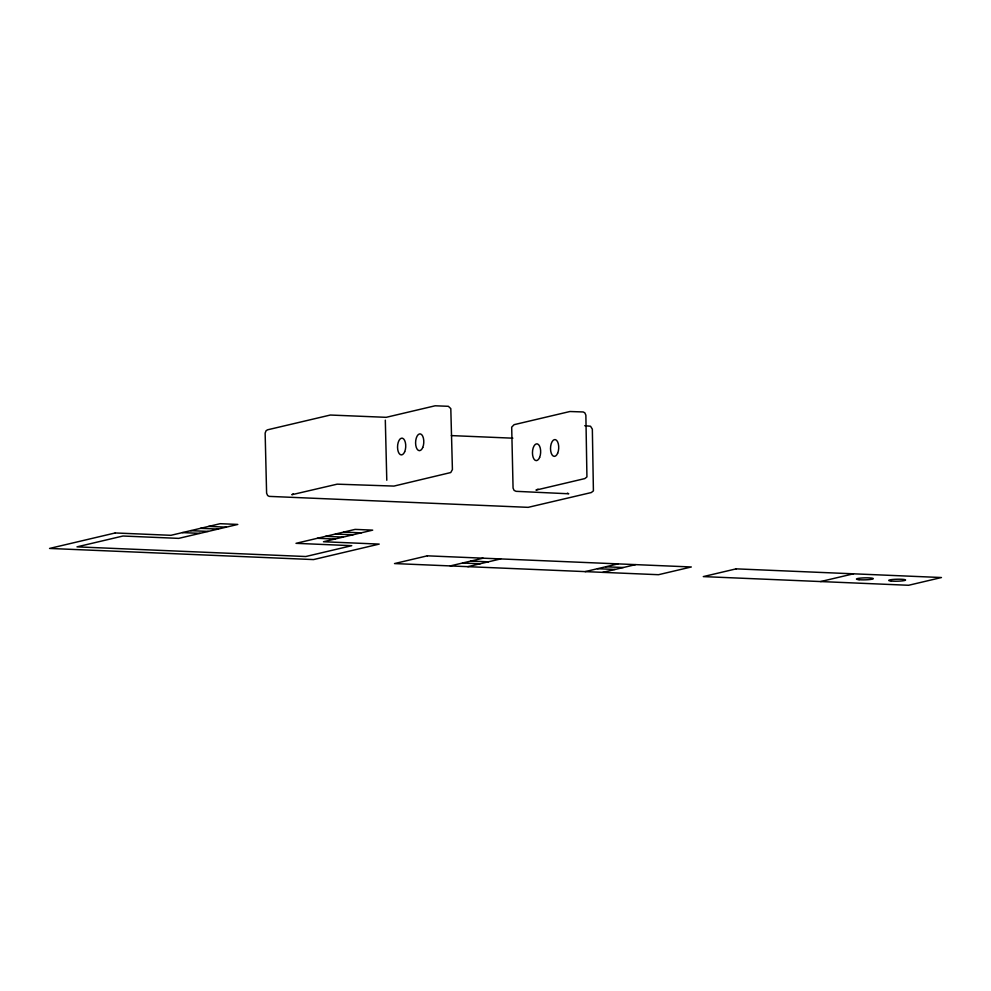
<?xml version="1.0" encoding="UTF-8"?>
<svg xmlns="http://www.w3.org/2000/svg" width="991" height="991" viewBox="0 0 991 991"><rect width="100%" height="100%" fill="white"/><g stroke="black" fill="none" stroke-linecap="round" stroke-linejoin="round"><path stroke-width="1.49" d="M293.262 493.865L291.825 494.72L337.175 484.165L393.947 486.085L450.756 472.546L452.416 469.548L450.806 408.614L448.341 406.298L435.148 405.79L386.193 417.322L330.35 415.031L267.57 429.809L266.059 430.738L265.142 433.117L266.604 493.196L267.644 495.537L269.205 496.38L528.166 507.342L591.293 492.552L593.411 490.892L592.345 429.14L590.537 426.241L584.752 425.709M538.026 489.12L535.995 490.099L584.814 478.591L586.932 476.931L585.867 415.167L584.826 412.838L583.179 411.959L569.936 411.513L514.118 424.668L511.69 427.146L513.065 488.08L514.106 490.421L516.088 491.325L568.723 493.778L567.409 493.122M450.236 565.923L483.075 558.181M467.839 566.666L500.666 558.924M585.161 571.621L618 563.879M602.763 572.364L635.59 564.622M820.622 581.556L853.462 573.814M451.351 435.594L512.855 438.183M208.692 526.407L226.295 527.15M343.617 532.105L361.22 532.848M200.492 528.339L218.082 529.083M335.416 534.038L353.007 534.781M190.644 530.668L208.234 531.411M325.556 536.354L343.159 537.097M182.431 532.601L200.033 533.344M317.355 538.299L334.958 539.042M470.762 561.079L488.365 561.823M605.687 566.778L623.277 567.521M462.549 563.024L480.152 563.755M597.474 568.71L615.077 569.453M385.313 420.172L386.787 480.251M115.216 532.96L49.55 548.444L313.528 559.581L379.194 544.096L323.462 541.743L372.703 530.135L355.112 529.392L296.012 543.328L351.743 545.682L305.773 556.521L77.001 546.859L122.958 536.02L178.69 538.373L237.79 524.437L220.188 523.694L170.935 535.313L115.216 532.96M427.344 555.827L394.517 563.569L658.495 574.706L691.322 566.976L427.344 555.827M736.14 568.859L703.3 576.601L908.623 585.272L941.45 577.53L736.14 568.859M859.048 579.71A8.411 0.991 -1.4 0 0 873.046 578.905A8.411 0.991 -1.4 0 0 862.628 577.951A8.411 0.991 -1.4 0 0 859.048 579.71M891.305 581.073A8.411 0.991 -1.4 0 0 905.316 580.268A8.411 0.991 -1.4 0 0 894.885 579.314A8.411 0.991 -1.4 0 0 891.305 581.073M404.687 451.747A8.411 4.1 -87.6 0 0 402.507 438.22A8.411 4.1 -87.6 0 0 397.738 449.629A8.411 4.1 -87.6 0 0 404.687 451.747M422.748 447.486A8.411 4.1 -87.6 0 0 420.568 433.959A8.411 4.1 -87.6 0 0 415.786 445.368A8.411 4.1 -87.6 0 0 422.748 447.486M539.612 457.446A8.411 4.1 -87.6 0 0 537.432 443.918A8.411 4.1 -87.6 0 0 532.65 455.315A8.411 4.1 -87.6 0 0 539.612 457.446M557.673 453.184A8.411 4.1 -87.6 0 0 555.493 439.657A8.411 4.1 -87.6 0 0 550.711 451.066A8.411 4.1 -87.6 0 0 557.673 453.184"/></g></svg>
